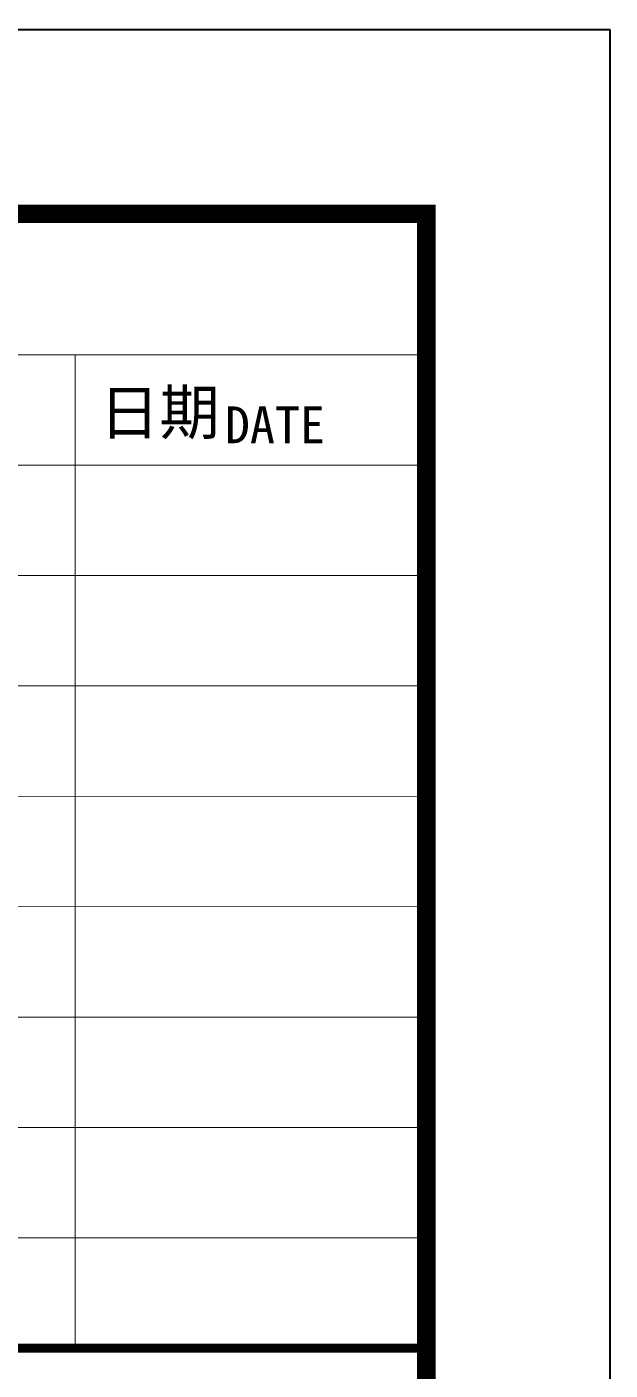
# Model space of a CAD drawing. Extents: x 115799 to 952918, y -190076 to 200966.
# Drawn here: x 473724 to 475310, y 46033 to 49684 of the extents above; entities that cross this region are included whole.
import ezdxf
from ezdxf.enums import TextEntityAlignment as Align

# ---------------------------------------------------------------- set-up
doc = ezdxf.new("R2010")
doc.units = 0
doc.header["$LTSCALE"] = 1000
doc.header["$MEASUREMENT"] = 0
for name, color, linetype in [('00-图签', 7, 'Continuous'), ('00-图签签名_10', 10, 'Continuous'), ('SHEET_LINE', 6, 'Continuous'), ('SHEET_TEXT', 7, 'Continuous')]:
    doc.layers.add(name, color=color, linetype=linetype)
doc.styles.add('A0-建筑图签$0$hwxh', font='STXIHEI.TTF')
doc.styles.add('华文细黑', font='STXIHEI.TTF', dxfattribs={"height": 10})

# ---------------------------------------------------------------- blocks, each defined once
blk = doc.blocks.new('图签-A1')
at = {"layer": 'SHEET_LINE', "const_width": 0.5}
for points in [[(-65, 573.835), (-65, 512.335), (0, 512.335), (0, 573.835)], [(-65, -0.165), (0, -0.165), (0, 512.335), (-65, 512.335)]]:
    blk.add_lwpolyline(points, close=True, dxfattribs=at)
at = {"layer": 'SHEET_LINE', "const_width": 0.05}
for points in [[(-65, 566.335), (0, 566.335)], [(-19.101, 566.335), (-19.101, 512.335)], [(-65, 560.335), (0, 560.335)], [(-65, 554.335), (0, 554.335)], [(-65, 548.335), (0, 548.335)], [(-65, 542.335), (0, 542.335)], [(-65, 536.335), (0, 536.335)], [(-65, 530.335), (0, 530.335)], [(-65, 524.335), (0, 524.335)], [(-65, 524.335), (0, 524.335)], [(-65, 518.335), (0, 518.335)], [(-65, 512.335), (0, 512.335)]]:
    blk.add_lwpolyline(points, dxfattribs=at)
at = {"layer": '00-图签签名_10', "style": 'A0-建筑图签$0$hwxh'}
for tag, p in [('曲佰忠', (-28.758, 153.542)), ('郭艳霞', (-28.758, 146.042)), ('关宝凤', (-28.758, 131.042)), ('李杰', (-28.758, 116.042)), ('李杰', (-28.758, 108.542))]:
    blk.add_attdef(tag, text='', height=2.3, dxfattribs=at).set_placement(p, align=Align.TOP_CENTER)
at = {"layer": 'SHEET_TEXT', "style": '华文细黑'}
for s, height, p in [('日期', 2.4, (-17.792, 564.413)), ('DATE', 2, (-10.959, 563.53))]:
    blk.add_text(s, height=height, dxfattribs=at).set_placement(p, align=Align.TOP_LEFT)

msp = doc.modelspace()

# ---------------------------------------------------------------- linework, layer by layer
at = {"layer": '00-图签'}
msp.add_lwpolyline([(475310.5, 19976), (475310.5, 49676), (433260.5, 49684.3), (433260.5, 19984.3)], close=True, dxfattribs=at)
at = {"layer": '00-图签', "const_width": 50}
msp.add_lwpolyline([(474810.5, 20476), (474810.5, 49176), (434510.5, 49184.3), (434510.5, 20484.3)], close=True, dxfattribs=at)

# ---------------------------------------------------------------- block references
at = {"xscale": 50, "yscale": 50, "zscale": 50}
msp.add_blockref('图签-A1', (474810.5, 20476), dxfattribs=at)

doc.saveas('drawing.dxf')
